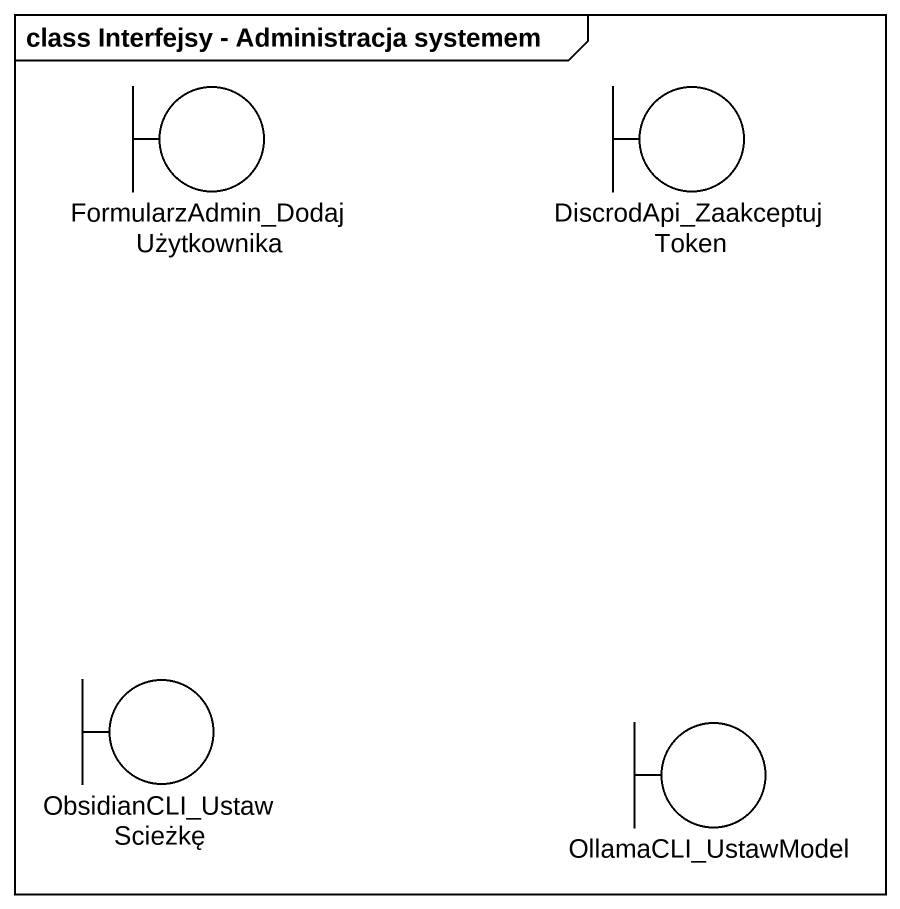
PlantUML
@startuml
mainframe class Interfejsy - Administracja systemem
boundary "FormularzAdmin_DodajUżytkownika" as FormularzAdmin
boundary DiscrodApi_ZaakceptujToken
boundary ObsidianCLI_UstawScieżkę
boundary OllamaCLI_UstawModel
@enduml
